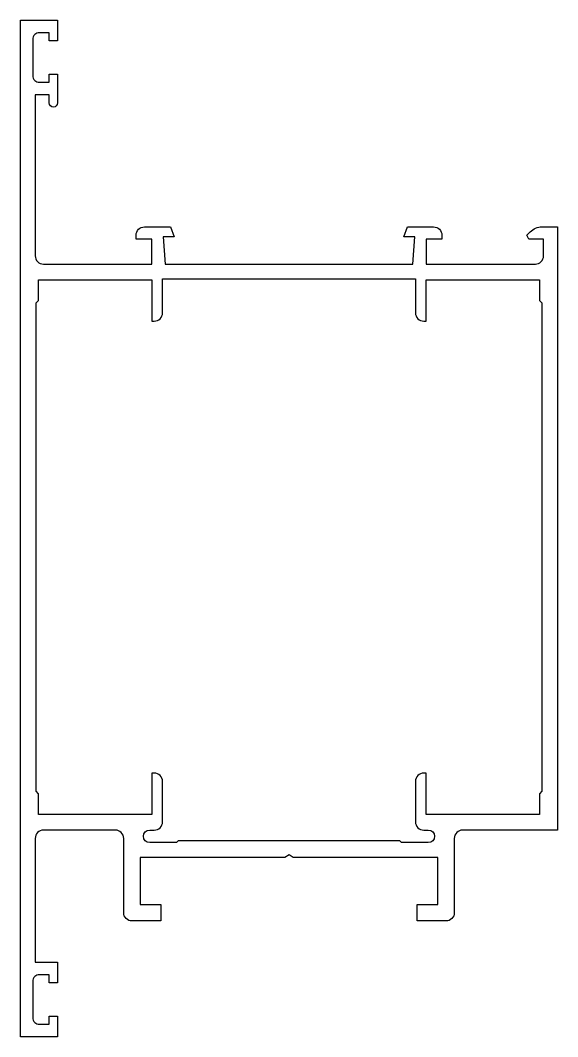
# Model space of a CAD drawing. Header units: millimetres. Extents: x -65 to 0, y -19 to 104.
import ezdxf

# ---------------------------------------------------------------- set-up
doc = ezdxf.new("R2010")
doc.units = ezdxf.units.MM

msp = doc.modelspace()

# ---------------------------------------------------------------- linework, layer by layer
for points in [[(-65, 104), (-60.5, 104), (-60.5, 101.5), (-61.5, 101.5), (-61.5, 102.5), (-62.7, 102.5, 0.414214), (-63.5, 101.7), (-63.5, 97.3, 0.414214), (-62.7, 96.5), (-61.5, 96.5), (-61.5, 97.5), (-60.5, 97.5), (-60.5, 94, -1), (-61.5, 94), (-61.5, 95), (-63.2, 95), (-63.2, 75.5, 0.414214), (-62.2, 74.5), (-49.1, 74.5), (-49.1, 77.5), (-51, 77.5), (-51, 78, -0.414214), (-50, 79), (-46.85, 79), (-46.41, 77.8), (-47.72, 77.8), (-47.5, 74.5), (-17.5, 74.5), (-17.28, 77.8), (-18.59, 77.8), (-18.15, 79), (-15, 79, -0.414214), (-14, 78), (-14, 77.5), (-15.9, 77.5), (-15.9, 74.5), (-2.7, 74.5, 0.414214), (-1.7, 75.5), (-1.7, 77.5), (-3.5, 77.5), (-3.71, 78.01), (-3.31, 78.41, -0.198912), (-1.9, 79), (0, 79), (0, 6), (-11.5, 6, 0.414214), (-12.5, 5), (-12.5, -4, -0.414214), (-13.5, -5), (-17, -5), (-17, -3), (-14.5, -3), (-14.5, 2.7), (-31.98, 2.7), (-32.5, 3), (-33.02, 2.7), (-50.5, 2.7), (-50.5, -3), (-48, -3), (-48, -5), (-51.5, -5, -0.414214), (-52.5, -4), (-52.5, 5, 0.414214), (-53.5, 6), (-62.2, 6, 0.414214), (-63.2, 5), (-63.2, -10), (-60.5, -10), (-60.5, -12.5), (-61.5, -12.5), (-61.5, -11.5), (-62.7, -11.5, 0.414214), (-63.5, -12.3), (-63.5, -16.7, 0.414214), (-62.7, -17.5), (-61.5, -17.5), (-61.5, -16.5), (-60.5, -16.5), (-60.5, -19), (-65, -19), (-65, 104)], [(-62.8, 7.9), (-62.8, 10.4), (-63.1, 10.7), (-63.1, 69.8), (-62.8, 70.1), (-62.8, 72.6), (-49.1, 72.6), (-49.1, 67.6), (-48.8, 67.6, 0.41424), (-47.8, 68.6), (-47.8, 72.7), (-17.2, 72.7), (-17.2, 68.6, 0.41424), (-16.2, 67.6), (-15.9, 67.6), (-15.9, 72.6), (-2.2, 72.6), (-2.2, 70.1), (-1.9, 69.8), (-1.9, 10.7), (-2.2, 10.4), (-2.2, 7.9), (-15.9, 7.9), (-15.9, 12.9), (-16.2, 12.9, 0.414187), (-17.2, 11.9), (-17.2, 7, 0.41424), (-16.2, 6), (-15.65, 6, -1), (-15.65, 4.5), (-18.9, 4.5), (-19.1, 4.7), (-45.9, 4.7), (-46.1, 4.5), (-49.35, 4.5, -1), (-49.35, 6), (-48.8, 6, 0.41424), (-47.8, 7), (-47.8, 11.9, 0.414187), (-48.8, 12.9), (-49.1, 12.9), (-49.1, 7.9), (-62.8, 7.9)]]:
    msp.add_lwpolyline(points, format="xyb", close=True)

doc.saveas('drawing.dxf')
